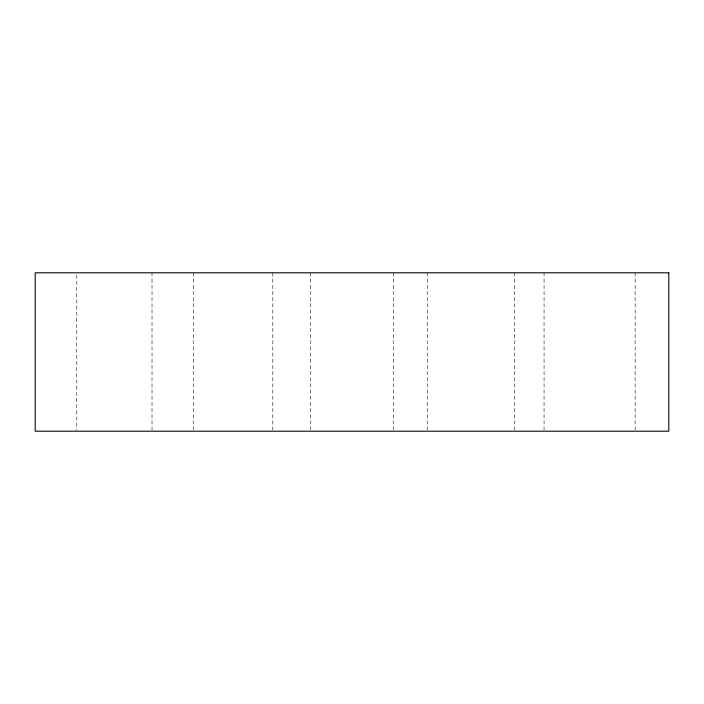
<?xml version="1.0" encoding="UTF-8"?>
<svg xmlns="http://www.w3.org/2000/svg" width="704" height="704" viewBox="0 0 704 704"><rect width="100%" height="100%" fill="white"/><g stroke="black" fill="none" stroke-linecap="round" stroke-linejoin="round"><path stroke-width="0.53" stroke-dasharray="3.52 2.64" d="M635.14 272.8L635.14 430.1M544.06 272.8L544.06 430.1M514.36 272.8L514.36 430.1M427.24 272.8L427.24 430.1M393.58 272.8L393.58 430.1M310.42 272.8L310.42 430.1M272.8 272.8L272.8 430.1M193.6 272.8L193.6 430.1M152.02 272.8L152.02 430.1M76.78 275L76.78 430.1"/><path stroke-width="1.06" d="M668.8 272.8L35.2 272.8L35.2 431.2L668.8 431.2L668.8 272.8"/></g></svg>
